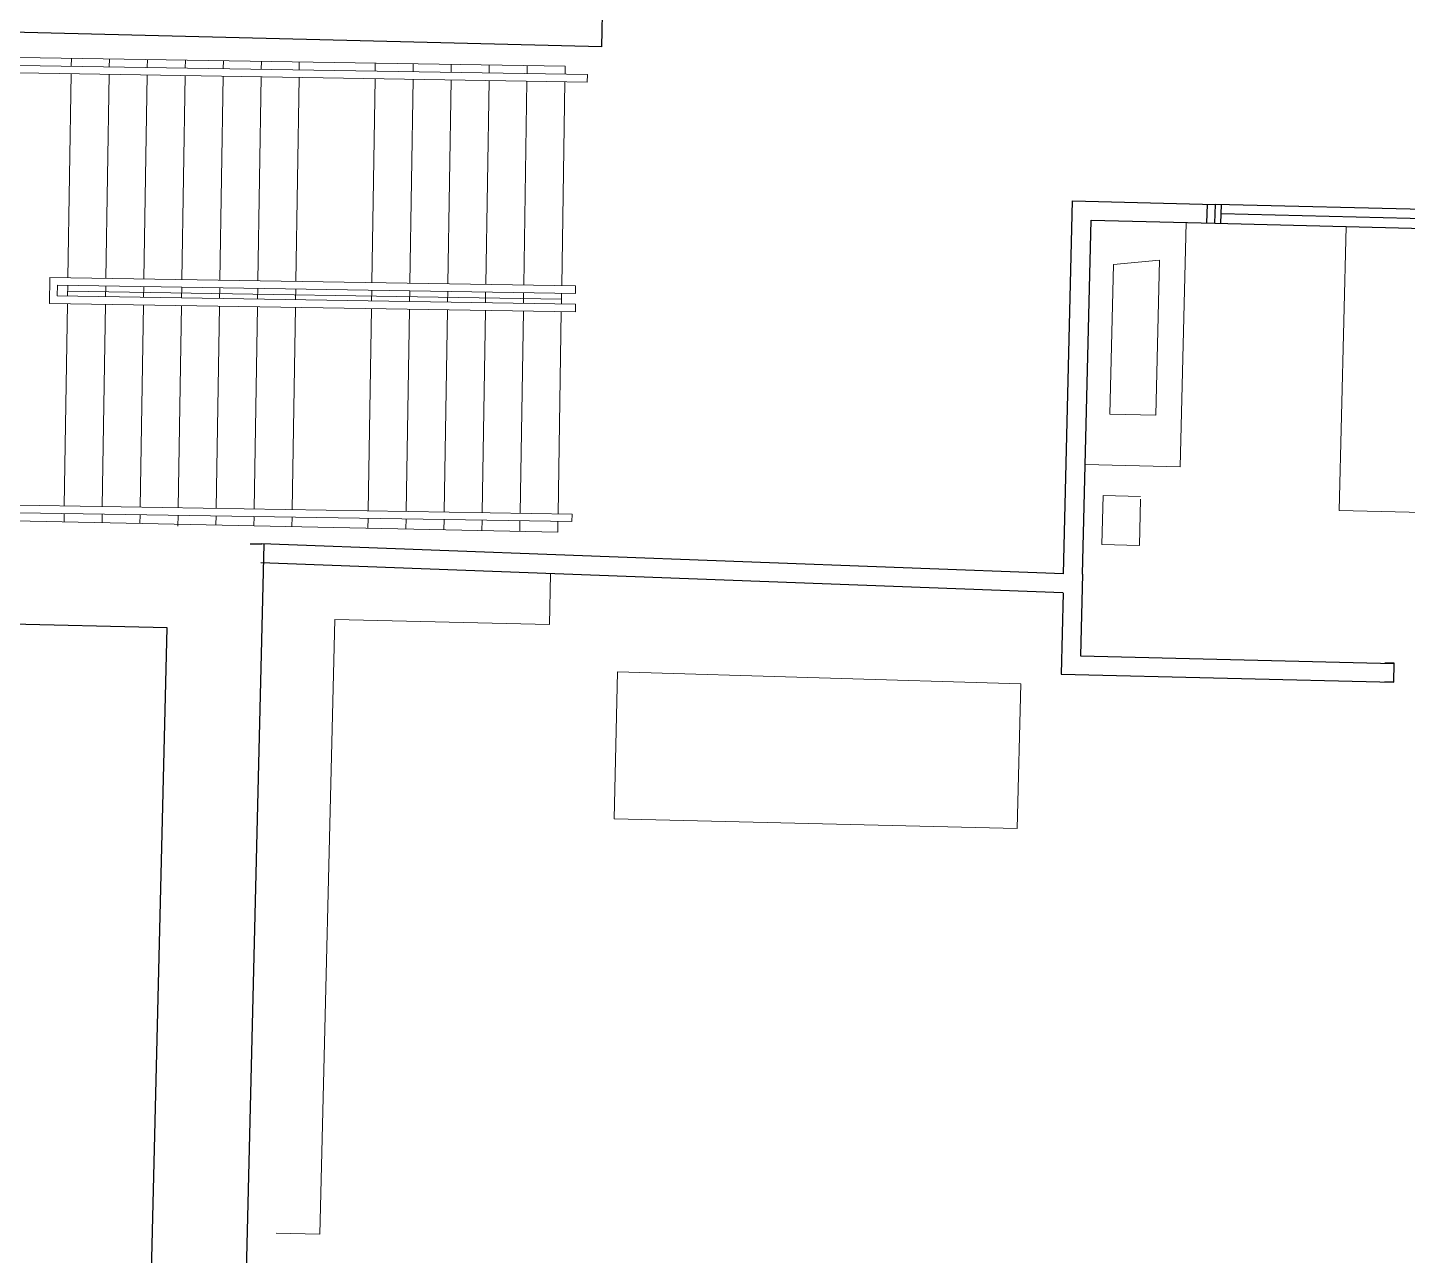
# Model space of a CAD drawing. Header units: millimetres. Extents: x 1418 to 1811, y 1796 to 1956.
# Drawn here: x 1466.45 to 1471.56, y 1826.42 to 1830.97 of the extents above; entities that cross this region are included whole.
import ezdxf

# ---------------------------------------------------------------- set-up
doc = ezdxf.new("R2010")
doc.units = ezdxf.units.MM
for name, color, linetype, lineweight in [('JANELAS', 5, 'Continuous', 25), ('layout', 253, 'Continuous', 13), ('LINHAFINA', 7, 'Continuous', 15), ('LINHAGROSSA', 7, 'Continuous', 30), ('pisoexterno_ultrafino', 9, 'Continuous', 30)]:
    doc.layers.add(name, color=color, linetype=linetype, lineweight=lineweight)
doc.layers.add('VEGETAIS', color=3, linetype='Continuous')

msp = doc.modelspace()

# ---------------------------------------------------------------- linework, layer by layer
at = {"layer": 'JANELAS'}
for p, q in [((1471.692, 1830.2908), (1470.8449, 1830.3114)), ((1470.8654, 1830.2408), (1470.8671, 1830.3109)), ((1471.6656, 1830.2564), (1470.8663, 1830.2758)), ((1470.8432, 1830.2413), (1471.6903, 1830.2207))]:
    msp.add_line(p, q, dxfattribs=at)
at = {"layer": 'layout'}
for p, q in [((1470.7368, 1830.2439), (1470.7148, 1829.3397)), ((1471.3031, 1829.1782), (1471.3287, 1830.2295)), ((1470.454, 1829.5346), (1470.4675, 1830.0881)), ((1470.4675, 1830.0881), (1470.6378, 1830.1047)), ((1470.6378, 1830.1047), (1470.6238, 1829.5305)), ((1470.6238, 1829.5305), (1470.454, 1829.5346)), ((1470.7148, 1829.3397), (1470.3626, 1829.3483)), ((1470.425, 1829.0515), (1470.4294, 1829.2329)), ((1470.4294, 1829.2329), (1470.568, 1829.2295)), ((1470.5677, 1829.22), (1470.5636, 1829.0482)), ((1472.0612, 1829.1598), (1471.3031, 1829.1782)), ((1470.5636, 1829.0482), (1470.425, 1829.0515)), ((1468.3837, 1828.9437), (1468.3791, 1828.7553)), ((1467.5841, 1828.7746), (1467.5287, 1826.4975)), ((1468.3791, 1828.7553), (1467.5841, 1828.7746)), ((1468.6184, 1828.0365), (1468.6316, 1828.5801)), ((1468.6316, 1828.5801), (1470.1243, 1828.5364)), ((1470.1243, 1828.5364), (1470.1113, 1828.0002)), ((1470.1113, 1828.0002), (1468.6184, 1828.0365)), ((1467.5287, 1826.4975), (1467.3669, 1826.5014))]:
    msp.add_line(p, q, dxfattribs=at)
at = {"layer": 'LINHAFINA'}
for p, q in [((1465.7223, 1830.8659), (1468.4377, 1830.8227)), ((1468.5196, 1830.7924), (1465.7496, 1830.8365)), ((1466.6092, 1830.8518), (1466.6088, 1830.8228)), ((1466.7499, 1830.8495), (1466.7494, 1830.8206)), ((1466.8905, 1830.8473), (1466.8901, 1830.8183)), ((1467.0312, 1830.8451), (1467.0307, 1830.8161)), ((1467.1718, 1830.8428), (1467.1714, 1830.8138)), ((1467.3125, 1830.8406), (1467.312, 1830.8116)), ((1467.4531, 1830.8383), (1467.4527, 1830.8094)), ((1468.5191, 1830.7642), (1465.7773, 1830.8079)), ((1466.6083, 1830.7947), (1466.5963, 1830.0395)), ((1466.749, 1830.7924), (1466.737, 1830.0373)), ((1466.8896, 1830.7902), (1466.8776, 1830.0351)), ((1467.0303, 1830.7879), (1467.0183, 1830.0328)), ((1467.1709, 1830.7857), (1467.1589, 1830.0306)), ((1467.7345, 1830.8339), (1467.734, 1830.8049)), ((1467.8751, 1830.8316), (1467.8746, 1830.8026)), ((1468.0158, 1830.8294), (1468.0153, 1830.8004)), ((1468.1564, 1830.8271), (1468.1559, 1830.7982)), ((1468.2971, 1830.8249), (1468.2966, 1830.7959)), ((1468.4377, 1830.8227), (1468.4372, 1830.7937)), ((1468.5196, 1830.7924), (1468.5191, 1830.7642)), ((1467.3116, 1830.7835), (1467.2996, 1830.0283)), ((1467.4522, 1830.7812), (1467.4402, 1830.0261)), ((1467.7335, 1830.7767), (1467.7215, 1830.0216)), ((1467.8742, 1830.7745), (1467.8622, 1830.0194)), ((1468.0148, 1830.7723), (1468.0028, 1830.0171)), ((1468.1555, 1830.77), (1468.1435, 1830.0149)), ((1468.2961, 1830.7678), (1468.2841, 1830.0127)), ((1468.4368, 1830.7655), (1468.4248, 1830.0104)), ((1466.5292, 1830.0125), (1466.5296, 1830.0406)), ((1468.4759, 1830.0096), (1466.5296, 1830.0406)), ((1466.5286, 1829.9727), (1466.5281, 1829.9446)), ((1466.5292, 1830.0125), (1466.5286, 1829.9727)), ((1466.5573, 1830.012), (1466.5567, 1829.9723)), ((1466.5567, 1829.9723), (1468.4757, 1829.9417)), ((1468.4755, 1829.9815), (1466.5573, 1830.012)), ((1466.5959, 1830.0114), (1466.5952, 1829.9716)), ((1466.5955, 1829.9894), (1468.424, 1829.9603)), ((1466.7365, 1830.0092), (1466.7359, 1829.9694)), ((1466.8772, 1830.0069), (1466.8765, 1829.9672)), ((1467.0178, 1830.0047), (1467.0172, 1829.9649)), ((1467.1585, 1830.0025), (1467.1578, 1829.9627)), ((1467.2991, 1830.0002), (1467.2985, 1829.9604)), ((1467.4398, 1829.998), (1467.4391, 1829.9582)), ((1467.7211, 1829.9935), (1467.7204, 1829.9537)), ((1467.8617, 1829.9913), (1467.8611, 1829.9515)), ((1468.0024, 1829.989), (1468.0017, 1829.9492)), ((1468.143, 1829.9868), (1468.1424, 1829.947)), ((1468.2837, 1829.9845), (1468.283, 1829.9448)), ((1468.4243, 1829.9823), (1468.4237, 1829.9425)), ((1468.4759, 1830.0096), (1468.4755, 1829.9815)), ((1466.5281, 1829.9446), (1468.4753, 1829.9136)), ((1466.5948, 1829.9435), (1466.5829, 1829.1946)), ((1466.7354, 1829.9413), (1466.7235, 1829.1923)), ((1466.8761, 1829.939), (1466.8642, 1829.1901)), ((1467.0167, 1829.9368), (1467.0048, 1829.1878)), ((1467.1574, 1829.9346), (1467.1455, 1829.1856)), ((1467.298, 1829.9323), (1467.2861, 1829.1834)), ((1467.4387, 1829.9301), (1467.4268, 1829.1811)), ((1467.72, 1829.9256), (1467.7081, 1829.1766)), ((1467.8606, 1829.9234), (1467.8487, 1829.1744)), ((1468.0013, 1829.9211), (1467.9894, 1829.1722)), ((1468.1419, 1829.9189), (1468.13, 1829.1699)), ((1468.2826, 1829.9166), (1468.2707, 1829.1677)), ((1468.4757, 1829.9417), (1468.4753, 1829.9136)), ((1468.4232, 1829.9144), (1468.4113, 1829.1654)), ((1465.7518, 1829.2078), (1468.4628, 1829.1646)), ((1468.4102, 1829.0979), (1465.695, 1829.1542)), ((1465.7233, 1829.1801), (1468.4624, 1829.1365)), ((1466.5824, 1829.1664), (1466.5819, 1829.1358)), ((1466.7231, 1829.1642), (1466.7226, 1829.1329)), ((1466.8637, 1829.162), (1466.8632, 1829.13)), ((1467.0044, 1829.1597), (1467.0037, 1829.1203)), ((1467.145, 1829.1575), (1467.1445, 1829.1242)), ((1467.2857, 1829.1552), (1467.2851, 1829.1212)), ((1467.4263, 1829.153), (1467.4258, 1829.1183)), ((1468.4628, 1829.1646), (1468.4624, 1829.1365)), ((1467.7076, 1829.1485), (1467.707, 1829.1125)), ((1467.8483, 1829.1463), (1467.8477, 1829.1096)), ((1467.9889, 1829.144), (1467.9883, 1829.1066)), ((1468.1296, 1829.1418), (1468.1289, 1829.1024)), ((1468.2702, 1829.1396), (1468.2696, 1829.1001)), ((1468.4109, 1829.1373), (1468.4102, 1829.0979))]:
    msp.add_line(p, q, dxfattribs=at)
at = {"layer": 'LINHAGROSSA'}
for p, q in [((1468.573, 1830.8951), (1468.6092, 1832.382)), ((1468.573, 1830.8951), (1465.8049, 1830.9625)), ((1470.2827, 1828.9432), (1470.3163, 1830.3243)), ((1470.3163, 1830.3243), (1470.8449, 1830.3114)), ((1470.8137, 1830.242), (1470.8154, 1830.3121)), ((1470.8432, 1830.2413), (1470.8449, 1830.3114)), ((1470.3527, 1828.9415), (1470.3846, 1830.2525)), ((1470.3846, 1830.2525), (1470.8432, 1830.2413)), ((1467.2416, 1825.7252), (1467.3226, 1829.0533)), ((1467.2711, 1829.0543), (1467.3139, 1829.0537)), ((1470.2827, 1828.9432), (1467.3139, 1829.0537)), ((1470.2801, 1828.8732), (1467.3112, 1828.9836)), ((1470.3527, 1828.9415), (1470.3454, 1828.6396)), ((1470.281, 1828.8732), (1470.2736, 1828.5717)), ((1470.3454, 1828.6396), (1471.5073, 1828.6113)), ((1471.5073, 1828.6118), (1471.4727, 1828.6126)), ((1471.5056, 1828.5417), (1471.5073, 1828.6118)), ((1470.2736, 1828.5717), (1471.5056, 1828.5417)), ((1471.5056, 1828.5417), (1471.471, 1828.5425))]:
    msp.add_line(p, q, dxfattribs=at)
at = {"layer": 'pisoexterno_ultrafino'}
msp.add_line((1466.8855, 1825.5313), (1466.9637, 1828.7431), dxfattribs=at)
at = {"layer": 'VEGETAIS'}
for p, q in [((1466.9637, 1828.7431), (1465.0338, 1828.7901)), ((1466.8673, 1824.7832), (1466.9637, 1828.7431))]:
    msp.add_line(p, q, dxfattribs=at)

doc.saveas('drawing.dxf')
